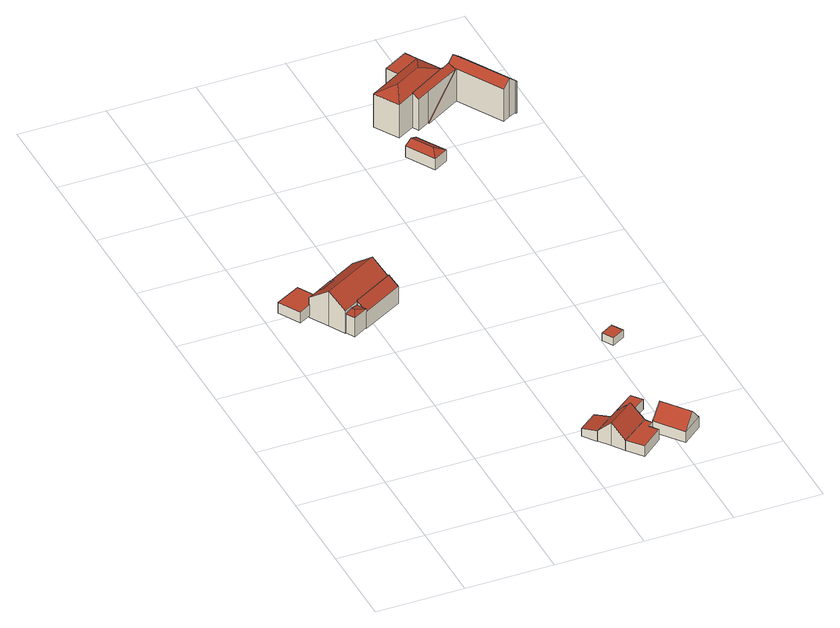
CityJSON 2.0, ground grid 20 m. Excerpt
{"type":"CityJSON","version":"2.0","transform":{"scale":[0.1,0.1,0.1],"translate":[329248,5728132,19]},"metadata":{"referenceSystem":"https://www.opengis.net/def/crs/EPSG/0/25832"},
"CityObjects":{
"building1":{"type":"Building","attributes":{"Geometrietyp2DReferenz":"3000","Gemeindeschluessel":"05170048","function":"31001_2463","roofType":"1000","measuredHeight":2.68},"address":[{"country":"Germany","locality":"Wesel","thoroughfareNumber":"8","thoroughfareName":"Auf dem Mars"}],"geometry":[{"type":"Solid","lod":"2","boundaries":[[[[0,1,2,3]],[[4,5,1,0]],[[6,7,5,4]],[[8,9,7,6]],[[10,11,9,8]],[[3,2,11,10]],[[8,6,4,0,3,10]],[[1,5,7,9,11,2]]]],"semantics":{"surfaces":[{"type":"WallSurface"},{"type":"RoofSurface"},{"type":"GroundSurface"}],"values":[[0,0,0,0,0,0,1,2]]}}]},
"building2":{"type":"Building","attributes":{"Gemeindeschluessel":"05170048","Geometrietyp2DReferenz":"3000","function":"31001_1010"},"address":[{"country":"Germany","locality":"Wesel","thoroughfareNumber":"8","thoroughfareName":"Auf dem Mars"}],"children":["building2-1","building2-2","building2-3","building2-4"]},
"building2-1":{"type":"BuildingPart","attributes":{"roofType":"3100","measuredHeight":8.8},"parents":["building2"],"geometry":[{"type":"MultiSurface","lod":"2","boundaries":[[[12,13,14,15]],[[16,17,13,12]],[[18,19,17,16]],[[20,21,19,18]],[[22,23,24,25]],[[26,27,23,22]],[[28,29,27,26]],[[15,30,28,26,12]],[[22,25,31,32,20,18,16,12,26]],[[13,17,19,21,33,34,24,23,27,29,35,14]],[[36,33,21,37]],[[32,38,39]],[[20,39,38,36,37]],[[36,40,34,33]],[[32,31,41,38]],[[40,36,38,41]],[[40,42,24,34]],[[31,43,41]],[[41,43,25,42,40]],[[28,30,35,29]],[[44,45,14,35]],[[30,15,46,47,48]],[[45,44,48,46]],[[47,46,48]]],"semantics":{"surfaces":[{"type":"WallSurface"},{"type":"RoofSurface"},{"type":"GroundSurface"},{"type":"ClosureSurface"}],"values":[0,0,0,0,0,0,0,1,1,2,0,0,3,0,0,3,0,0,3,3,0,0,3,3]}}]},
"building2-2":{"type":"BuildingPart","attributes":{"roofType":"2100","measuredHeight":6.07},"parents":["building2"],"geometry":[{"type":"MultiSurface","lod":"2","boundaries":[[[49,50,29,51]],[[52,53,50,49]],[[49,51,54,52]],[[29,50,53,35]],[[54,51,28,30]],[[29,35,30,28]],[[44,35,53,55]],[[54,48,56]],[[52,56,48,44,55]]],"semantics":{"surfaces":[{"type":"WallSurface"},{"type":"RoofSurface"},{"type":"GroundSurface"},{"type":"ClosureSurface"}],"values":[0,0,1,2,0,3,0,0,3]}}]},
"building2-3":{"type":"BuildingPart","attributes":{"roofType":"1000","measuredHeight":4.34},"address":[{"country":"Germany","locality":"Wesel","thoroughfareNumber":"8","thoroughfareName":"Auf dem Mars"}],"parents":["building2"],"geometry":[{"type":"MultiSurface","lod":"2","boundaries":[[[43,42,37,39]],[[38,41,43,39]],[[40,36,37,42]],[[25,43,41,40,42]],[[41,38,36,40]],[[38,39,20,37,36]]],"semantics":{"surfaces":[{"type":"WallSurface"},{"type":"RoofSurface"},{"type":"GroundSurface"},{"type":"ClosureSurface"}],"values":[0,1,2,3,3,3]}}]},
"building2-4":{"type":"BuildingPart","attributes":{"roofType":"5000","measuredHeight":5.16},"address":[{"country":"Germany","locality":"Wesel","thoroughfareNumber":"8","thoroughfareName":"Auf dem Mars"}],"parents":["building2"],"geometry":[{"type":"MultiSurface","lod":"2","boundaries":[[[57,58,55,59]],[[46,45,58,57]],[[59,60,57]],[[48,47,60,59]],[[57,60,47,46]],[[55,58,45,44]],[[59,52,56]],[[48,56,52,55,44]],[[46,48,44,45]],[[46,47,48]]],"semantics":{"surfaces":[{"type":"WallSurface"},{"type":"RoofSurface"},{"type":"GroundSurface"},{"type":"ClosureSurface"}],"values":[0,0,1,1,1,2,0,3,3,3]}}]},
"building3":{"type":"Building","attributes":{"Geometrietyp2DReferenz":"3000","Gemeindeschluessel":"05170048","function":"31001_2723","roofType":"2100","measuredHeight":2.69},"address":[{"country":"Germany","locality":"Wesel","thoroughfareNumber":"7","thoroughfareName":"Auf dem Mars"}],"geometry":[{"type":"Solid","lod":"2","boundaries":[[[[61,62,63,64]],[[65,66,62,61]],[[67,68,66,65]],[[64,63,68,67]],[[65,61,64,67]],[[62,66,68,63]]]],"semantics":{"surfaces":[{"type":"WallSurface"},{"type":"RoofSurface"},{"type":"GroundSurface"}],"values":[[0,0,0,0,1,2]]}}]},
"building4":{"type":"Building","attributes":{"Geometrietyp2DReferenz":"3000","Gemeindeschluessel":"05170048","function":"31001_2723","roofType":"3100","measuredHeight":5.74},"address":[{"country":"Germany","locality":"Wesel","thoroughfareNumber":"7","thoroughfareName":"Auf dem Mars"}],"geometry":[{"type":"Solid","lod":"2","boundaries":[[[[69,70,71,72]],[[65,73,70,69]],[[61,74,73,65]],[[75,76,74,61]],[[77,78,76,75]],[[79,80,78,77]],[[72,71,80,79]],[[72,79,77,69]],[[75,61,65,69,77]],[[70,73,74,76,78,80,71]]]],"semantics":{"surfaces":[{"type":"WallSurface"},{"type":"RoofSurface"},{"type":"GroundSurface"}],"values":[[0,0,0,0,0,0,0,1,1,2]]}}]},
"building5":{"type":"Building","attributes":{"Geometrietyp2DReferenz":"3000","Gemeindeschluessel":"05170048","function":"51009_1610","roofType":"1000","measuredHeight":2.58},"geometry":[{"type":"Solid","lod":"2","boundaries":[[[[81,82,80,79]],[[83,84,82,81]],[[85,86,84,83]],[[87,88,86,85]],[[72,71,88,87]],[[79,80,71,72]],[[87,85,83,81,79,72]],[[82,84,86,88,71,80]]]],"semantics":{"surfaces":[{"type":"WallSurface"},{"type":"RoofSurface"},{"type":"GroundSurface"}],"values":[[0,0,0,0,0,0,1,2]]}}]},
"building6":{"type":"Building","attributes":{"Geometrietyp2DReferenz":"3000","Gemeindeschluessel":"05170048","function":"31001_2463","roofType":"1000","measuredHeight":2.58},"address":[{"country":"Germany","locality":"Wesel","thoroughfareNumber":"7","thoroughfareName":"Auf dem Mars"}],"geometry":[{"type":"Solid","lod":"2","boundaries":[[[[89,90,91,92]],[[93,94,90,89]],[[95,96,94,93]],[[92,91,96,95]],[[93,89,92,95]],[[90,94,96,91]]]],"semantics":{"surfaces":[{"type":"WallSurface"},{"type":"RoofSurface"},{"type":"GroundSurface"}],"values":[[0,0,0,0,1,2]]}}]},
"building7":{"type":"Building","attributes":{"Geometrietyp2DReferenz":"3000","Gemeindeschluessel":"05170048","function":"31001_2723","roofType":"3100","measuredHeight":6.04},"address":[{"country":"Germany","locality":"Wesel","thoroughfareNumber":"7","thoroughfareName":"Auf dem Mars"}],"geometry":[{"type":"Solid","lod":"2","boundaries":[[[[97,98,99,100]],[[101,102,98,97]],[[103,104,102,101]],[[100,99,104,103]],[[97,105,101]],[[103,106,100]],[[100,106,105,97]],[[101,105,106,103]],[[98,102,104,99]]]],"semantics":{"surfaces":[{"type":"WallSurface"},{"type":"RoofSurface"},{"type":"GroundSurface"}],"values":[[0,0,0,0,0,0,1,1,2]]}}]},
"building8":{"type":"Building","attributes":{"Geometrietyp2DReferenz":"3000","Gemeindeschluessel":"05170048","function":"31001_1313","roofType":"1000","measuredHeight":1.86},"address":[{"country":"Germany","locality":"Wesel","thoroughfareNumber":"9","thoroughfareName":"Auf dem Mars"}],"geometry":[{"type":"Solid","lod":"2","boundaries":[[[[107,108,109,110]],[[111,112,108,107]],[[113,114,112,111]],[[110,109,114,113]],[[111,107,110,113]],[[108,112,114,109]]]],"semantics":{"surfaces":[{"type":"WallSurface"},{"type":"RoofSurface"},{"type":"GroundSurface"}],"values":[[0,0,0,0,1,2]]}}]},
"building9":{"type":"Building","attributes":{"Geometrietyp2DReferenz":"3000","Gemeindeschluessel":"05170048","function":"31001_2463","roofType":"5000","measuredHeight":3.72},"address":[{"country":"Germany","locality":"Wesel","thoroughfareNumber":"10","thoroughfareName":"Auf dem Mars"}],"geometry":[{"type":"Solid","lod":"2","boundaries":[[[[115,116,117,118]],[[119,120,116,115]],[[121,122,120,119]],[[118,117,122,121]],[[115,123,119]],[[121,124,118]],[[118,124,123,115]],[[119,123,124,121]],[[116,120,122,117]]]],"semantics":{"surfaces":[{"type":"WallSurface"},{"type":"RoofSurface"},{"type":"GroundSurface"}],"values":[[0,0,0,0,1,0,1,1,2]]}}]},
"building10":{"type":"Building","attributes":{"Gemeindeschluessel":"05170048","Geometrietyp2DReferenz":"3000","function":"31001_1010"},"address":[{"country":"Germany","locality":"Wesel","thoroughfareNumber":"10","thoroughfareName":"Auf dem Mars"}],"children":["building10-1","building10-2","building10-3","building10-4"]},
"building10-1":{"type":"BuildingPart","attributes":{"roofType":"3200","measuredHeight":9.91},"parents":["building10"],"geometry":[{"type":"Solid","lod":"2","boundaries":[[[[125,126,127,128]],[[129,130,126,125]],[[131,132,133,134]],[[128,127,135,136]],[[137,134,129,125,138]],[[125,128,138]],[[138,128,136,131,137]],[[131,134,137]],[[126,130,133,132,135,127]],[[134,133,130,129]],[[131,136,135,132]]]],"semantics":{"surfaces":[{"type":"WallSurface"},{"type":"RoofSurface"},{"type":"GroundSurface"},{"type":"ClosureSurface"}],"values":[[0,0,0,0,1,1,1,1,2,3,3]]}}]},
"building10-2":{"type":"BuildingPart","attributes":{"roofType":"1000","measuredHeight":8.43},"parents":["building10"],"geometry":[{"type":"Solid","lod":"2","boundaries":[[[[139,140,141,142]],[[134,133,140,139]],[[142,141,130,129]],[[134,139,142,129]],[[140,133,130,141]],[[129,130,133,134]]]],"semantics":{"surfaces":[{"type":"WallSurface"},{"type":"RoofSurface"},{"type":"GroundSurface"},{"type":"ClosureSurface"}],"values":[[0,0,0,1,2,3]]}}]},
"building10-3":{"type":"BuildingPart","attributes":{"roofType":"2100","measuredHeight":8.73},"parents":["building10"],"geometry":[{"type":"MultiSurface","lod":"2","boundaries":[[[143,144,145,146]],[[147,135,144,143]],[[148,149,132,150]],[[151,152,149,148]],[[151,148,150,147,143,146,153]],[[144,135,132,149,152,154,145]],[[147,150,131,136]],[[132,135,136,131]],[[151,155,156]],[[156,155,153,154,152]],[[157,146,145]],[[153,157,145,154]]],"semantics":{"surfaces":[{"type":"WallSurface"},{"type":"RoofSurface"},{"type":"GroundSurface"},{"type":"ClosureSurface"}],"values":[0,0,0,0,1,2,0,3,0,3,0,3]}}]},
"building10-4":{"type":"BuildingPart","attributes":{"roofType":"3100","measuredHeight":9.58},"parents":["building10"],"geometry":[{"type":"MultiSurface","lod":"2","boundaries":[[[158,159,152,156]],[[160,161,159,158]],[[162,163,161,160]],[[164,165,163,162]],[[166,167,165,164]],[[168,169,167,166]],[[170,171,169,168]],[[172,173,171,170]],[[174,175,173,172]],[[176,177,175,174]],[[178,177,176]],[[158,156,179,145,178,176,174,172,160]],[[170,168,166,164,162,160,172]],[[145,154,152,159,161,163,165,167,169,171,173,175,177,178]],[[179,153,157]],[[157,153,154,145]],[[179,155,153]],[[153,155,156,152,154]]],"semantics":{"surfaces":[{"type":"WallSurface"},{"type":"RoofSurface"},{"type":"GroundSurface"},{"type":"ClosureSurface"}],"values":[0,0,0,0,0,0,0,0,0,0,0,1,1,2,0,3,0,3]}}]}
},
"vertices":[
[8,757,79],[8,757,52],[36,706,52],[36,706,79],[65,788,79],[65,788,52],[92,740,79],[92,740,52],[62,724,79],[62,724,52],[63,722,79],[63,722,52],
[87,678,136],[87,678,48],[108,642,48],[108,642,104],[63,722,98],[63,722,48],[62,724,96],[62,724,48],[92,740,96],[92,740,48],[191,796,96],[191,796,48],[125,759,48],[125,759,96],[216,750,136],[216,750,48],[236,714,104],[236,714,48],[142,661,104],[130,750,104],[97,731,104],[97,731,48],[130,750,48],[142,661,48],[97,731,53],[92,740,53],[97,731,97],[92,740,97],[130,750,53],[130,750,97],[125,759,53],[125,759,97],[142,661,50],[108,642,50],[108,642,97],[125,651,101],[142,661,97],
[248,693,90],[248,693,48],[236,714,109],[153,640,90],[153,640,48],[142,661,108],[153,640,50],[149,648,97],
[119,621,97],[119,621,50],[153,640,97],[129,644,101],
[469,123,78],[469,123,51],[445,153,51],[445,153,70],[424,89,78],[424,89,51],[402,120,70],[402,120,51],
[444,63,109],[444,63,52],[463,36,52],[463,36,78],[424,89,52],[469,123,52],[488,137,78],[488,137,52],[508,111,109],[508,111,52],[528,85,78],[528,85,52],
[539,70,78],[539,70,52],[527,61,78],[527,61,52],[541,42,78],[541,42,52],[491,2,78],[491,2,52],
[553,149,79],[553,149,53],[535,172,53],[535,172,79],[507,114,79],[507,114,53],[489,138,79],[489,138,53],
[631,45,81],[631,45,54],[585,104,54],[585,104,81],[586,9,81],[586,9,54],[539,70,81],[539,70,54],[609,27,114],[562,87,114],
[600,414,75],[600,414,56],[571,397,56],[571,397,75],[615,389,75],[615,389,56],[586,372,75],[586,372,56],
[535,1097,79],[535,1097,51],[496,1163,51],[496,1163,79],[502,1078,79],[502,1078,51],[464,1144,79],[464,1144,51],[509,1104,88],[480,1153,88],
[475,1328,84],[475,1328,0],[508,1272,0],[508,1272,84],[548,1371,84],[548,1371,0],[637,1349,84],[637,1349,0],[605,1404,0],[605,1404,84],[547,1295,0],[547,1295,84],[586,1356,99],[526,1320,99],
[590,1430,84],[590,1430,0],[533,1397,0],[533,1397,84],
[555,1280,78],[555,1280,0],[582,1296,0],[582,1296,78],[547,1295,87],[638,1348,87],[638,1348,0],[637,1349,87],[656,1360,87],[656,1360,0],[665,1345,78],[665,1345,0],[663,1348,80],[656,1360,80],[663,1344,78],
[655,1362,80],[655,1362,0],[671,1372,96],[671,1372,0],[688,1382,80],[688,1382,0],[760,1257,80],[760,1257,0],[762,1253,80],[762,1253,0],[760,1252,82],[760,1252,0],[758,1256,82],[758,1256,0],[743,1248,96],[743,1248,0],[726,1238,80],[726,1238,0],[666,1342,80],[666,1342,0],[584,1293,0],[665,1345,80]
]}
